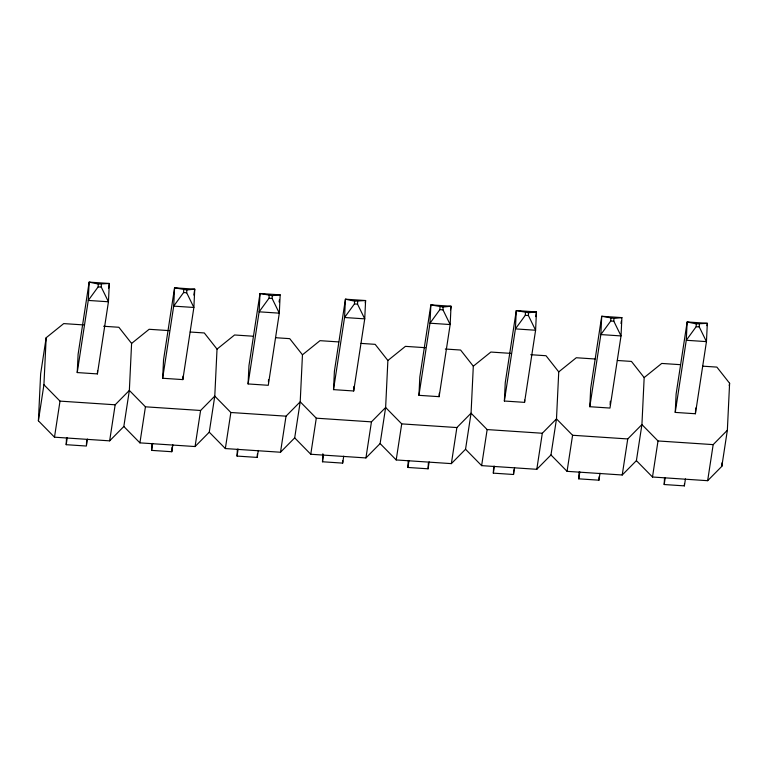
<?xml version="1.0" encoding="UTF-8"?>
<svg xmlns="http://www.w3.org/2000/svg" width="768" height="768" viewBox="0 0 768 768"><rect width="100%" height="100%" fill="white"/><g stroke="black" fill="none" stroke-linecap="round" stroke-linejoin="round"><path stroke-width="1.15" d="M103.613 326.256L118.867 327.274L131.597 343.43L129.35 390.422L123.83 426.49L109.651 440.851L54.49 437.184L38.4 420.797L40.646 373.795L46.166 337.738L63.715 323.597L83.664 324.922M38.4 420.797L43.92 384.739L46.166 337.738M87.437 439.056L86.371 446.035L66.192 444.691L66.518 437.827M77.232 372.566L78.106 354.25L89.146 282.125L109.325 283.469L108.442 301.776L97.411 373.91L77.232 372.566L88.262 300.432L89.146 282.125L98.294 284.054L109.325 283.469L108.595 288.202M86.429 444.893L86.65 440.314M101.386 284.266L101.251 287.069L108.442 301.776L88.262 300.432L98.16 286.867L98.294 284.054M97.411 373.91L97.574 370.474M172.867 444.749L171.802 451.728L151.622 450.384L151.949 443.52M162.662 378.259L163.536 359.942L174.566 287.818L194.755 289.162L193.872 307.469L182.842 379.603L162.662 378.259L173.693 306.125L174.566 287.818L186.816 289.949L194.755 289.162L193.843 295.075M171.802 451.728L172.022 447.149M186.816 289.949L186.682 292.762L193.872 307.469L173.693 306.125L183.59 292.55L183.725 289.747M182.842 379.603L183.005 376.166M190.214 332.026L204.298 332.957L217.027 349.114L214.781 396.115L209.261 432.182L195.072 446.544L139.92 442.867L123.83 426.49M258.298 450.442L257.232 457.421L237.053 456.077L237.379 449.213M248.083 383.942L248.966 365.635L259.997 293.51L280.176 294.854L279.302 313.162L268.272 385.296L248.083 383.942L259.123 311.818L259.997 293.51L272.246 295.642L280.176 294.854M257.232 457.421L257.395 453.984M272.246 295.642L272.112 298.454L279.302 313.162L259.123 311.818L269.011 298.243L269.146 295.44M268.435 381.859L268.541 379.565M275.645 337.718L289.728 338.65L302.458 354.806L300.211 401.808L294.691 437.875L280.502 452.237L225.35 448.56L209.261 432.182M343.728 456.134L342.662 463.114L322.483 461.77L322.867 453.754M333.514 389.635L334.397 371.328L345.427 299.194L365.606 300.538L364.733 318.854L353.693 390.979L333.514 389.635L344.554 317.51L345.427 299.194L354.576 301.133L365.606 300.538L365.251 302.909M342.662 463.114L342.768 460.819M357.677 301.334L357.542 304.147L364.733 318.854L344.554 317.51L354.442 303.936L354.576 301.133M353.693 390.979L353.914 386.4M361.075 343.402L375.158 344.342L387.878 360.499L385.632 407.501L380.122 443.568L365.933 457.93L310.771 454.253L294.691 437.875M429.158 461.818L428.093 468.806L407.914 467.462L408.24 460.589M418.944 395.328L419.818 377.021L430.858 304.886L451.037 306.23L450.163 324.547L439.123 396.672L418.944 395.328L429.984 323.203L430.858 304.886L443.107 307.027L451.037 306.23L450.499 309.782M428.093 468.806L428.362 463.075M443.107 307.027L442.973 309.83L450.163 324.547L429.984 323.203L439.872 309.629L440.006 306.826M439.123 396.672L439.286 393.245M445.334 349.018L460.589 350.035L473.309 366.192L471.062 413.194L465.542 449.251L451.363 463.622L396.202 459.946L380.122 443.568M514.589 467.51L513.523 474.49L493.334 473.146L493.67 466.282M504.374 401.021L505.248 382.704L516.288 310.579L536.467 311.923L535.594 330.24L524.554 402.365L504.374 401.021L515.414 328.896L516.288 310.579L528.528 312.72L536.467 311.923L535.747 316.656M513.523 474.49L513.734 469.92M528.528 312.72L528.403 315.523L535.594 330.24L515.414 328.896L525.302 315.322L525.437 312.509M524.554 402.365L524.669 400.08M530.765 354.71L546.019 355.728L558.739 371.885L556.493 418.886L550.973 454.944L536.794 469.306L481.632 465.638L465.542 449.251M600.019 473.203L598.944 480.182L578.765 478.838L579.101 471.974M589.805 406.714L590.678 388.397L601.718 316.272L621.898 317.616L621.024 335.923L609.984 408.058L589.805 406.714L600.845 334.579L601.718 316.272L613.958 318.413L621.898 317.616M598.944 480.182L599.117 476.755M613.958 318.413L613.824 321.216L621.024 335.923L600.845 334.579L610.733 321.014L610.867 318.202M610.147 404.621L610.31 401.194M617.366 360.48L631.45 361.421L644.17 377.578L641.923 424.57L636.403 460.637L622.224 474.998L567.062 471.331L550.973 454.944M685.45 478.896L684.374 485.875L664.195 484.531L664.522 477.667M675.235 412.406L676.109 394.09L687.149 321.965L707.328 323.309L706.454 341.616L695.414 413.75L675.235 412.406L686.275 340.272L687.149 321.965L696.298 323.894L707.328 323.309L706.963 325.67M684.374 485.875L684.49 483.59M699.389 324.096L699.254 326.909L706.454 341.616L686.275 340.272L696.163 326.698L696.298 323.894M695.414 413.75L695.693 408.029M636.403 460.637L652.493 477.014L707.654 480.691L721.834 466.33L722.006 462.806M721.834 466.33L727.354 430.262L729.6 383.261L716.88 367.104L702.797 366.173M54.49 437.184L60.01 401.117L43.92 384.739M66.192 444.691L67.258 437.712M109.651 440.851L115.162 404.794L129.35 390.422L145.44 406.81L200.592 410.477L214.781 396.115L230.861 412.502L286.022 416.17L300.211 401.808L316.291 418.186L371.453 421.862L385.632 407.501L401.722 423.878L456.883 427.555L471.062 413.194L487.152 429.571L542.314 433.248L556.493 418.886L572.582 435.264L627.744 438.941L641.923 424.57L658.013 440.957L713.174 444.624L727.354 430.262M139.92 442.867L145.44 406.81M151.622 450.384L152.688 443.405M195.072 446.544L200.592 410.477M225.35 448.56L230.861 412.502M237.053 456.077L238.118 449.098M279.091 301.949L279.456 299.578M280.502 452.237L286.022 416.17M310.771 454.253L316.291 418.186M322.483 461.77L323.549 454.79M365.933 457.93L371.453 421.862M396.202 459.946L401.722 423.878M407.914 467.462L408.979 460.474M451.363 463.622L456.883 427.555M481.632 465.638L487.152 429.571M493.334 473.146L494.41 466.166M536.794 469.306L542.314 433.248M567.062 471.331L572.582 435.264M578.765 478.838L579.84 471.859M620.995 323.53L621.35 321.158M622.224 474.998L627.744 438.941M652.493 477.014L658.013 440.957M664.195 484.531L665.261 477.552M707.654 480.691L713.174 444.624M729.245 385.594L729.6 383.261M131.597 343.43L149.136 329.29L169.094 330.614M217.027 349.114L234.566 334.982L253.344 336.23M302.458 354.806L319.997 340.666L338.774 341.923M387.878 360.499L405.427 346.358L425.376 347.693M473.309 366.192L490.858 352.051L510.806 353.376M558.739 371.885L576.288 357.744L595.066 358.992M644.17 377.578L661.718 363.437L680.496 364.685M98.16 286.867L101.251 287.069M183.59 292.55L186.682 292.762M269.011 298.243L272.112 298.454M354.442 303.936L357.542 304.147M439.872 309.629L442.973 309.83M525.302 315.322L528.403 315.523M610.733 321.014L613.824 321.216M696.163 326.698L699.254 326.909M60.01 401.117L115.162 404.794"/></g></svg>
